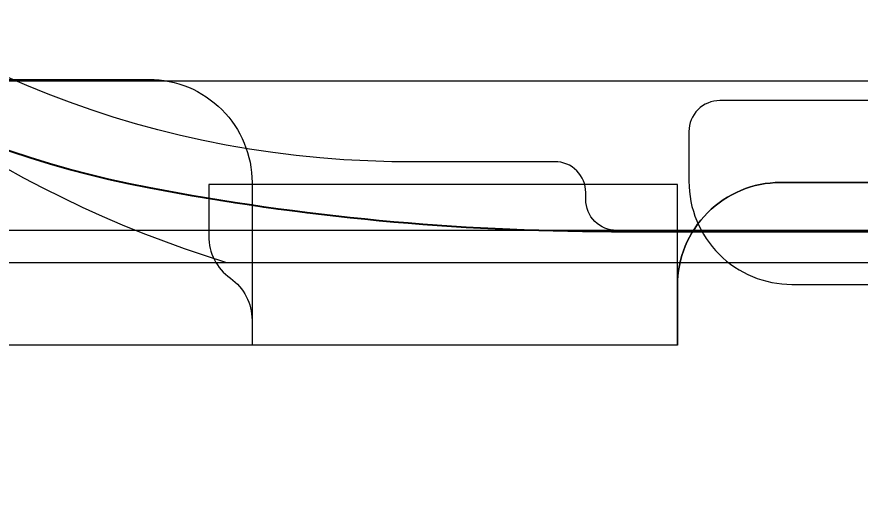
# Model space of a CAD drawing. Header units: millimetres. Extents: x 1167 to 2098, y -78 to 499.
# Drawn here: x 2041.3 to 2049.48, y 281.89 to 286.68 of the extents above; entities that cross this region are included whole.
import ezdxf

# ---------------------------------------------------------------- set-up
doc = ezdxf.new("R2010")
doc.units = ezdxf.units.MM
doc.layers.get('Defpoints').update_dxf_attribs({"lineweight": 5})
for name, color, linetype, lineweight in [('cover lens', 6, 'Continuous', 25), ('DIM', 3, 'Continuous', 5), ('Encap', 210, 'Continuous', 5), ('FPC', 50, 'Continuous', 5), ('ITO', 2, 'Continuous', 5), ('MFPC', 50, 'Continuous', 5), ('Sensor', 5, 'Continuous', 5)]:
    doc.layers.add(name, color=color, linetype=linetype, lineweight=lineweight)
doc.styles.add('RD', font='ROMAND.shx', dxfattribs={"width": 0.8})
doc.dimstyles.new('DIM', dxfattribs={"dimtxt": 1.5, "dimasz": 0.8, "dimexe": 0, "dimexo": 0.5, "dimgap": 0.11, "dimtad": 0, "dimzin": 1, "dimdsep": 46, "dimtxsty": 'RD', "dimcen": 0, "dimclrd": 256, "dimclre": 256, "dimclrt": 256, "dimadec": 0, "dimazin": 0, "dimtm": 1e-09, "dimtfac": 1, "dimtofl": 0, "dimtmove": 0, "dimatfit": 3, "dimfxl": 1, "dimlwe": -1, "dimarcsym": 0})

# ---------------------------------------------------------------- blocks, each defined once
blk = doc.blocks.new('R200N1K-001-PNL-V01-C')
at = {"layer": 'Encap', "lineweight": 0}
blk.add_lwpolyline([(483.7523, 268.6303), (458.4472, 268.6303)], dxfattribs=at)
at = {"layer": 'ITO', "color": 2, "lineweight": 5}
blk.add_lwpolyline([(487.9698, 276.8703, -0.321652), (480.3328, 266.8703), (461.8667, 266.8703, -0.321652), (454.2298, 276.8703), (454.2298, 300.2463, -0.414214), (463.8298, 309.8463), (478.3698, 309.8463, -0.414214), (487.9698, 300.2463)], format="xyb", close=True, dxfattribs=at)
blk = doc.blocks.new('*D163')
at = {"layer": 'Defpoints', "color": 0, "lineweight": 5}
for p in [(2033.8954, 284.2914), (2044.2297, 284.2914), (2044.2297, 283.4914)]:
    blk.add_point(p, dxfattribs=at)
at = {"layer": 'DIM', "lineweight": -2}
for p, q in [((2033.8954, 285.0914), (2033.8954, 285.8914)), ((2033.8954, 282.6914), (2033.8954, 281.8914))]:
    blk.add_line(p, q, dxfattribs=at)
at = {"layer": 'DIM'}
for p, q in [((2043.7297, 284.2914), (2033.8954, 284.2914)), ((2043.7297, 283.4914), (2033.8954, 283.4914))]:
    blk.add_line(p, q, dxfattribs=at)
at = {"layer": 'DIM', "lineweight": 5}
for points in [[(2033.7621, 285.0914), (2034.0288, 285.0914), (2033.8954, 284.2914)], [(2033.7621, 282.6914), (2034.0288, 282.6914), (2033.8954, 283.4914)]]:
    blk.add_solid(points, dxfattribs=at)
at = {"layer": 'DIM', "lineweight": 5, "insert": (2033.8954, 290.2872), "char_height": 1.5, "attachment_point": 5, "rotation": 90, "style": 'RD'}
blk.add_mtext('0.80 MAX', dxfattribs=at)
blk = doc.blocks.new('*D172')
at = {"layer": 'Defpoints', "color": 0, "lineweight": 5}
for p in [(2046.8857, 327.3339), (2029.7061, 284.6041), (2047.6467, 284.6041)]:
    blk.add_point(p, dxfattribs=at)
at = {"layer": 'DIM'}
for p, q in [((2046.3857, 327.3339), (2029.7061, 327.3339)), ((2047.1467, 284.6041), (2029.7061, 284.6041))]:
    blk.add_line(p, q, dxfattribs=at)
at = {"layer": 'DIM', "lineweight": -2}
for p, q in [((2029.7061, 326.5339), (2029.7061, 316.1933)), ((2029.7061, 285.4041), (2029.7061, 295.7447))]:
    blk.add_line(p, q, dxfattribs=at)
at = {"layer": 'DIM', "lineweight": 5}
for points in [[(2029.5728, 326.5339), (2029.8394, 326.5339), (2029.7061, 327.3339)], [(2029.5728, 285.4041), (2029.8394, 285.4041), (2029.7061, 284.6041)]]:
    blk.add_solid(points, dxfattribs=at)
at = {"layer": 'DIM', "lineweight": 5, "insert": (2029.7061, 305.969), "char_height": 1.5, "attachment_point": 5, "rotation": 90, "style": 'RD'}
blk.add_mtext('\\A1;42.73±0.2 Sensor OD', dxfattribs=at)
blk = doc.blocks.new('R200N1K-045-CVL-V01-C')
at = {"layer": 'cover lens', "color": 1}
blk.add_lwpolyline([(1708.4699, 301.2162), (1708.4699, 320.6362, -0.033631), (1708.6861, 323.8472, -0.322481), (1716.6817, 332.2869, -0.047164), (1721.1699, 332.7112), (1732.1699, 332.7112, -0.047164), (1736.6581, 332.2869, -0.322481), (1744.6537, 323.8472, -0.033631), (1744.8699, 320.6362), (1744.8699, 301.2162, -0.033631), (1744.6537, 298.0053, -0.322481), (1736.6581, 289.5655, -0.047164), (1732.1699, 289.1412), (1721.1699, 289.1412, -0.047164), (1716.6817, 289.5655, -0.322481), (1708.6861, 298.0053, -0.033631)], format="xyb", close=True, dxfattribs=at)
at = {"layer": 'Sensor'}
blk.add_lwpolyline([(1743.7499, 299.0079, -0.396788), (1734.3008, 289.8201), (1732.7188, 289.8201, 0.414214), (1732.4188, 289.5201), (1732.4188, 289.4529, -0.414214), (1732.1188, 289.1529), (1721.221, 289.1529, -0.414214), (1720.921, 289.4529), (1720.921, 289.5201, 0.414214), (1720.621, 289.8201), (1719.039, 289.8201, -0.390354), (1709.5899, 298.8194), (1709.5899, 323.7788, -0.385101), (1718.5481, 331.8827), (1734.7916, 331.8827, -0.3852), (1743.7499, 323.7788)], format="xyb", close=True, dxfattribs=at)

msp = doc.modelspace()

# ---------------------------------------------------------------- linework, layer by layer
at = {"layer": 'FPC', "lineweight": 0, "flags": 128}
msp.add_lwpolyline([(2054.8231, 283.4914), (2054.8231, 283.5809, -0.414214), (2055.3231, 284.0809), (2056.2762, 284.0809, 0.414214), (2057.2762, 285.0809), (2057.2762, 285.5633, 0.414214), (2056.9762, 285.8633), (2048.12, 285.8633, 0.414214), (2047.82, 285.5633), (2047.82, 285.0809, 0.414214), (2048.82, 284.0809), (2049.7731, 284.0809, -0.414214), (2050.2731, 283.5809), (2050.2731, 283.4914)], format="xyb", dxfattribs=at)
at = {"layer": 'MFPC', "lineweight": 5}
msp.add_line((2047.7081, 283.4914), (2043.5789, 283.4914), dxfattribs=at)
for points in [[(2050.6434, 330.5249), (2050.6434, 298.3115, -0.414214), (2049.8434, 297.5115), (2037.1981, 297.5115, 0.414214), (2036.1981, 296.5115), (2036.1981, 294.299, 0.237726), (2040.617, 286.1582, 0.152849), (2040.9021, 286.069), (2042.5789, 286.069, -0.414214), (2043.5789, 285.069), (2043.5789, 283.4914)], [(2047.7081, 283.4914), (2047.7081, 285.0514), (2043.1581, 285.0514), (2043.1581, 284.5493, 0.242891), (2043.3685, 284.1417, -0.242891), (2043.5789, 283.7341), (2043.5789, 283.4914)], [(2057.4281, 283.4914), (2057.4281, 284.069, 0.414214), (2056.4281, 285.069), (2048.7081, 285.069, 0.414214), (2047.7081, 284.069), (2047.7081, 283.4914)], [(2047.7081, 283.4914), (2047.7081, 284.069, -0.414214), (2048.7081, 285.069), (2056.4281, 285.069, -0.414214), (2057.4281, 284.069), (2057.4281, 283.4914)]]:
    msp.add_lwpolyline(points, format="xyb", dxfattribs=at)

# ---------------------------------------------------------------- block references
at = {"layer": 'DIM', "color": 3, "lineweight": 5}
msp.add_blockref('R200N1K-045-CVL-V01-C', (325.8982, -4.5488), dxfattribs=at)
at = {"layer": 'ITO', "lineweight": 5}
msp.add_blockref('R200N1K-001-PNL-V01-C', (1581.4683, 17.4211), dxfattribs=at)

# ---------------------------------------------------------------- dimensions: what is measured, and where the dimension line sits
at = {"layer": 'DIM', "color": 3, "lineweight": 5}
dim = msp.add_linear_dim(base=(2029.7061, 284.6041), p1=(2046.8857, 327.3339), p2=(2047.6467, 284.6041), angle=90, text='<> Sensor OD', dimstyle='DIM', override={"dimgap": 0.11, "dimtol": 1, "dimlim": 0, "dimtp": 0.2, "dimtm": 0.2, "dimtfac": 1, "dimtdec": 3, "dimtolj": 1}, dxfattribs=at)
dim.commit()
dim.dimension.update_dxf_attribs({"geometry": '*D172', "text_midpoint": (2029.7061, 305.969)})
dim = msp.add_linear_dim(base=(2033.8954, 284.2914), p1=(2044.2297, 283.4914), p2=(2044.2297, 284.2914), angle=90, text='<> MAX', dimstyle='DIM', dxfattribs=at)
dim.commit()
dim.dimension.update_dxf_attribs({"geometry": '*D163', "text_midpoint": (2033.8954, 290.2872)})

doc.saveas('drawing.dxf')
